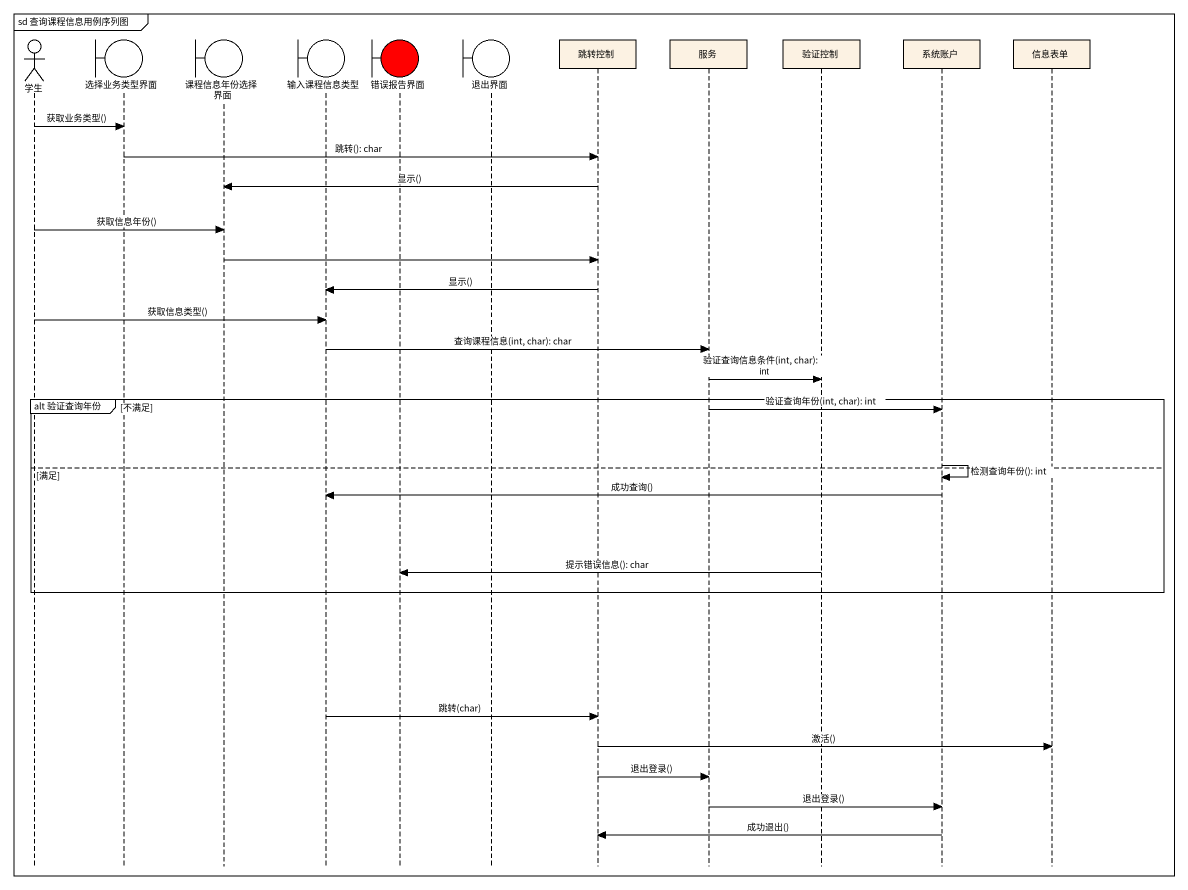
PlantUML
@startuml
mainframe sd 查询课程信息用例序列图
hide footbox
actor 学生
boundary 选择业务类型界面
boundary 课程信息年份选择界面
boundary 输入课程信息类型
boundary 错误报告界面 #FF0000
boundary 退出界面
participant 跳转控制
participant 服务
participant 验证控制
participant 系统账户
participant 信息表单

学生 -> 选择业务类型界面 : 获取业务类型()
选择业务类型界面 -> 跳转控制 : 跳转(): char
跳转控制 -> 课程信息年份选择界面 : 显示()
学生 -> 课程信息年份选择界面 : 获取信息年份()
课程信息年份选择界面 -> 跳转控制
跳转控制 -> 输入课程信息类型 : 显示()
学生 -> 输入课程信息类型 : 获取信息类型()
输入课程信息类型 -> 服务 : 查询课程信息(int, char): char
服务 -> 验证控制 : 验证查询信息条件(int, char): int
group alt 验证查询年份 [不满足]
  服务 -> 系统账户 : 验证查询年份(int, char): int
  系统账户 -> 系统账户 : 检测查询年份(): int
else 满足
  系统账户 -> 输入课程信息类型 : 成功查询()
  验证控制 -> 错误报告界面 : 提示错误信息(): char
end
输入课程信息类型 -> 跳转控制 : 跳转(char)
跳转控制 -> 信息表单 : 激活()
跳转控制 -> 服务 : 退出登录()
服务 -> 系统账户 : 退出登录()
系统账户 -> 跳转控制 : 成功退出()
@enduml
